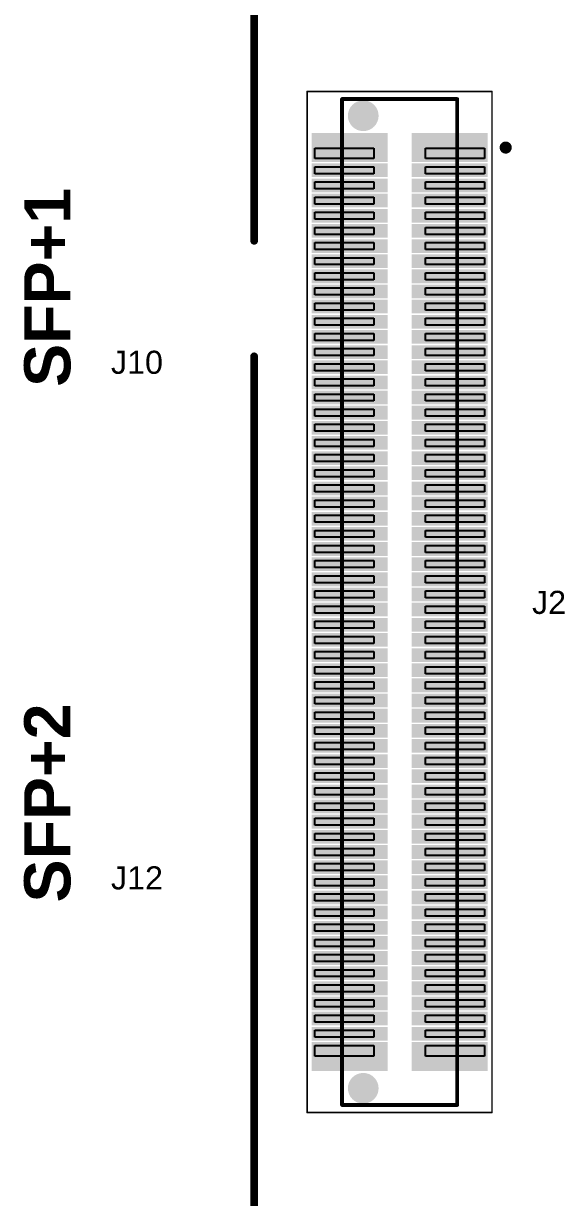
# Model space of a CAD drawing. Header units: inches. Extents: x -7 to 179, y 0 to 152.
# Drawn here: x 42.63 to 60.48, y 40.15 to 78.91 of the extents above; entities that cross this region are included whole.
import ezdxf

# ---------------------------------------------------------------- set-up
doc = ezdxf.new("R2010")
doc.units = ezdxf.units.IN
for name, color, linetype in [('BOT', 5, 'Continuous'), ('Bottom Solder', 6, 'Continuous'), ('Mechanical 13', 56, 'Continuous'), ('Mechanical 15', 56, 'Continuous'), ('Multi-Layer', 9, 'Continuous'), ('Pad Holes', 156, 'Continuous'), ('TOP', 1, 'Continuous'), ('Top Overlay', 2, 'Continuous'), ('Top Paste', 8, 'Continuous'), ('Top Solder', 216, 'Continuous')]:
    doc.layers.add(name, color=color, linetype=linetype)
doc.styles.add('Arial', font='', dxfattribs={"height": 0.2})
doc.styles.add('Arial_Bold', font='', dxfattribs={"height": 0.2})
doc.styles.get('Arial').set_extended_font_data('Arial')
doc.styles.get('Arial_Bold').set_extended_font_data('Arial', bold=True)

msp = doc.modelspace()

# ---------------------------------------------------------------- hatches: boundary and pattern name
at = {"layer": 'BOT'}
h = msp.add_hatch(color=5, dxfattribs=at)
edge = h.paths.add_edge_path()
edge.add_arc((53.841, 75.86), 0.405, 0, 360)
h = msp.add_hatch(color=5, dxfattribs=at)
edge = h.paths.add_edge_path()
edge.add_arc((53.841, 43.76), 0.405, 0, 360)
at = {"layer": 'Bottom Solder'}
h = msp.add_hatch(color=6, dxfattribs=at)
edge = h.paths.add_edge_path()
edge.add_arc((53.841, 75.86), 0.507, 0, 360)
h = msp.add_hatch(color=6, dxfattribs=at)
edge = h.paths.add_edge_path()
edge.add_arc((53.841, 43.76), 0.507, 0, 360)
at = {"layer": 'Multi-Layer'}
h = msp.add_hatch(color=9, dxfattribs=at)
edge = h.paths.add_edge_path()
edge.add_arc((53.841, 75.86), 0.405, 0, 360)
h = msp.add_hatch(color=9, dxfattribs=at)
edge = h.paths.add_edge_path()
edge.add_arc((53.841, 43.76), 0.405, 0, 360)
at = {"layer": 'Pad Holes'}
h = msp.add_hatch(color=7, dxfattribs=at)
edge = h.paths.add_edge_path()
edge.add_arc((53.841, 75.86), 0.405, 0, 360)
h = msp.add_hatch(color=7, dxfattribs=at)
edge = h.paths.add_edge_path()
edge.add_arc((53.841, 43.76), 0.405, 0, 360)
at = {"layer": 'TOP'}
h = msp.add_hatch(color=1, dxfattribs=at)
edge = h.paths.add_edge_path()
edge.add_arc((53.841, 75.86), 0.405, 0, 360)
for points in [[(54.541, 75.185), (54.541, 74.435), (52.241, 74.435), (52.241, 75.185)], [(57.841, 75.185), (57.841, 74.435), (55.541, 74.435), (55.541, 75.185)], [(54.541, 74.185), (54.541, 73.935), (52.241, 73.935), (52.241, 74.185)], [(57.841, 74.185), (57.841, 73.935), (55.541, 73.935), (55.541, 74.185)], [(54.541, 73.685), (54.541, 73.435), (52.241, 73.435), (52.241, 73.685)], [(57.841, 73.685), (57.841, 73.435), (55.541, 73.435), (55.541, 73.685)], [(54.541, 73.185), (54.541, 72.935), (52.241, 72.935), (52.241, 73.185)], [(57.841, 73.185), (57.841, 72.935), (55.541, 72.935), (55.541, 73.185)], [(54.541, 72.685), (54.541, 72.435), (52.241, 72.435), (52.241, 72.685)], [(57.841, 72.685), (57.841, 72.435), (55.541, 72.435), (55.541, 72.685)], [(54.541, 72.185), (54.541, 71.935), (52.241, 71.935), (52.241, 72.185)], [(57.841, 72.185), (57.841, 71.935), (55.541, 71.935), (55.541, 72.185)], [(54.541, 71.685), (54.541, 71.435), (52.241, 71.435), (52.241, 71.685)], [(57.841, 71.685), (57.841, 71.435), (55.541, 71.435), (55.541, 71.685)], [(54.541, 71.185), (54.541, 70.935), (52.241, 70.935), (52.241, 71.185)], [(57.841, 71.185), (57.841, 70.935), (55.541, 70.935), (55.541, 71.185)], [(54.541, 70.685), (54.541, 70.435), (52.241, 70.435), (52.241, 70.685)], [(57.841, 70.685), (57.841, 70.435), (55.541, 70.435), (55.541, 70.685)], [(54.541, 70.185), (54.541, 69.935), (52.241, 69.935), (52.241, 70.185)], [(57.841, 70.185), (57.841, 69.935), (55.541, 69.935), (55.541, 70.185)], [(54.541, 69.685), (54.541, 69.435), (52.241, 69.435), (52.241, 69.685)], [(57.841, 69.685), (57.841, 69.435), (55.541, 69.435), (55.541, 69.685)], [(54.541, 69.185), (54.541, 68.935), (52.241, 68.935), (52.241, 69.185)], [(57.841, 69.185), (57.841, 68.935), (55.541, 68.935), (55.541, 69.185)], [(54.541, 68.685), (54.541, 68.435), (52.241, 68.435), (52.241, 68.685)], [(57.841, 68.685), (57.841, 68.435), (55.541, 68.435), (55.541, 68.685)], [(54.541, 68.185), (54.541, 67.935), (52.241, 67.935), (52.241, 68.185)], [(57.841, 68.185), (57.841, 67.935), (55.541, 67.935), (55.541, 68.185)], [(54.541, 67.685), (54.541, 67.435), (52.241, 67.435), (52.241, 67.685)], [(57.841, 67.685), (57.841, 67.435), (55.541, 67.435), (55.541, 67.685)], [(54.541, 67.185), (54.541, 66.935), (52.241, 66.935), (52.241, 67.185)], [(57.841, 67.185), (57.841, 66.935), (55.541, 66.935), (55.541, 67.185)], [(54.541, 66.685), (54.541, 66.435), (52.241, 66.435), (52.241, 66.685)], [(57.841, 66.685), (57.841, 66.435), (55.541, 66.435), (55.541, 66.685)], [(54.541, 66.185), (54.541, 65.935), (52.241, 65.935), (52.241, 66.185)], [(57.841, 66.185), (57.841, 65.935), (55.541, 65.935), (55.541, 66.185)], [(54.541, 65.685), (54.541, 65.435), (52.241, 65.435), (52.241, 65.685)], [(57.841, 65.685), (57.841, 65.435), (55.541, 65.435), (55.541, 65.685)], [(54.541, 65.185), (54.541, 64.935), (52.241, 64.935), (52.241, 65.185)], [(57.841, 65.185), (57.841, 64.935), (55.541, 64.935), (55.541, 65.185)], [(54.541, 64.685), (54.541, 64.435), (52.241, 64.435), (52.241, 64.685)], [(57.841, 64.685), (57.841, 64.435), (55.541, 64.435), (55.541, 64.685)], [(54.541, 64.185), (54.541, 63.935), (52.241, 63.935), (52.241, 64.185)], [(57.841, 64.185), (57.841, 63.935), (55.541, 63.935), (55.541, 64.185)], [(54.541, 63.685), (54.541, 63.435), (52.241, 63.435), (52.241, 63.685)], [(57.841, 63.685), (57.841, 63.435), (55.541, 63.435), (55.541, 63.685)], [(54.541, 63.185), (54.541, 62.935), (52.241, 62.935), (52.241, 63.185)], [(57.841, 63.185), (57.841, 62.935), (55.541, 62.935), (55.541, 63.185)], [(54.541, 62.685), (54.541, 62.435), (52.241, 62.435), (52.241, 62.685)], [(57.841, 62.685), (57.841, 62.435), (55.541, 62.435), (55.541, 62.685)], [(54.541, 62.185), (54.541, 61.935), (52.241, 61.935), (52.241, 62.185)], [(57.841, 62.185), (57.841, 61.935), (55.541, 61.935), (55.541, 62.185)], [(54.541, 61.685), (54.541, 61.435), (52.241, 61.435), (52.241, 61.685)], [(57.841, 61.685), (57.841, 61.435), (55.541, 61.435), (55.541, 61.685)], [(54.541, 61.185), (54.541, 60.935), (52.241, 60.935), (52.241, 61.185)], [(57.841, 61.185), (57.841, 60.935), (55.541, 60.935), (55.541, 61.185)], [(54.541, 60.685), (54.541, 60.435), (52.241, 60.435), (52.241, 60.685)], [(57.841, 60.685), (57.841, 60.435), (55.541, 60.435), (55.541, 60.685)], [(54.541, 60.185), (54.541, 59.935), (52.241, 59.935), (52.241, 60.185)], [(57.841, 60.185), (57.841, 59.935), (55.541, 59.935), (55.541, 60.185)], [(54.541, 59.685), (54.541, 59.435), (52.241, 59.435), (52.241, 59.685)], [(57.841, 59.685), (57.841, 59.435), (55.541, 59.435), (55.541, 59.685)], [(54.541, 59.185), (54.541, 58.935), (52.241, 58.935), (52.241, 59.185)], [(57.841, 59.185), (57.841, 58.935), (55.541, 58.935), (55.541, 59.185)], [(54.541, 58.685), (54.541, 58.435), (52.241, 58.435), (52.241, 58.685)], [(57.841, 58.685), (57.841, 58.435), (55.541, 58.435), (55.541, 58.685)], [(54.541, 58.185), (54.541, 57.935), (52.241, 57.935), (52.241, 58.185)], [(57.841, 58.185), (57.841, 57.935), (55.541, 57.935), (55.541, 58.185)], [(54.541, 57.685), (54.541, 57.435), (52.241, 57.435), (52.241, 57.685)], [(57.841, 57.685), (57.841, 57.435), (55.541, 57.435), (55.541, 57.685)], [(54.541, 57.185), (54.541, 56.935), (52.241, 56.935), (52.241, 57.185)], [(57.841, 57.185), (57.841, 56.935), (55.541, 56.935), (55.541, 57.185)], [(54.541, 56.685), (54.541, 56.435), (52.241, 56.435), (52.241, 56.685)], [(57.841, 56.685), (57.841, 56.435), (55.541, 56.435), (55.541, 56.685)], [(54.541, 56.185), (54.541, 55.935), (52.241, 55.935), (52.241, 56.185)], [(57.841, 56.185), (57.841, 55.935), (55.541, 55.935), (55.541, 56.185)], [(54.541, 55.685), (54.541, 55.435), (52.241, 55.435), (52.241, 55.685)], [(57.841, 55.685), (57.841, 55.435), (55.541, 55.435), (55.541, 55.685)], [(54.541, 55.185), (54.541, 54.935), (52.241, 54.935), (52.241, 55.185)], [(57.841, 55.185), (57.841, 54.935), (55.541, 54.935), (55.541, 55.185)], [(54.541, 54.685), (54.541, 54.435), (52.241, 54.435), (52.241, 54.685)], [(57.841, 54.685), (57.841, 54.435), (55.541, 54.435), (55.541, 54.685)], [(54.541, 54.185), (54.541, 53.935), (52.241, 53.935), (52.241, 54.185)], [(57.841, 54.185), (57.841, 53.935), (55.541, 53.935), (55.541, 54.185)], [(54.541, 53.685), (54.541, 53.435), (52.241, 53.435), (52.241, 53.685)], [(57.841, 53.685), (57.841, 53.435), (55.541, 53.435), (55.541, 53.685)], [(54.541, 53.185), (54.541, 52.935), (52.241, 52.935), (52.241, 53.185)], [(57.841, 53.185), (57.841, 52.935), (55.541, 52.935), (55.541, 53.185)], [(54.541, 52.685), (54.541, 52.435), (52.241, 52.435), (52.241, 52.685)], [(57.841, 52.685), (57.841, 52.435), (55.541, 52.435), (55.541, 52.685)], [(54.541, 52.185), (54.541, 51.935), (52.241, 51.935), (52.241, 52.185)], [(57.841, 52.185), (57.841, 51.935), (55.541, 51.935), (55.541, 52.185)], [(54.541, 51.685), (54.541, 51.435), (52.241, 51.435), (52.241, 51.685)], [(57.841, 51.685), (57.841, 51.435), (55.541, 51.435), (55.541, 51.685)], [(54.541, 51.185), (54.541, 50.935), (52.241, 50.935), (52.241, 51.185)], [(57.841, 51.185), (57.841, 50.935), (55.541, 50.935), (55.541, 51.185)], [(54.541, 50.685), (54.541, 50.435), (52.241, 50.435), (52.241, 50.685)], [(57.841, 50.685), (57.841, 50.435), (55.541, 50.435), (55.541, 50.685)], [(54.541, 50.185), (54.541, 49.935), (52.241, 49.935), (52.241, 50.185)], [(57.841, 50.185), (57.841, 49.935), (55.541, 49.935), (55.541, 50.185)], [(54.541, 49.685), (54.541, 49.435), (52.241, 49.435), (52.241, 49.685)], [(57.841, 49.685), (57.841, 49.435), (55.541, 49.435), (55.541, 49.685)], [(54.541, 49.185), (54.541, 48.935), (52.241, 48.935), (52.241, 49.185)], [(57.841, 49.185), (57.841, 48.935), (55.541, 48.935), (55.541, 49.185)], [(54.541, 48.685), (54.541, 48.435), (52.241, 48.435), (52.241, 48.685)], [(57.841, 48.685), (57.841, 48.435), (55.541, 48.435), (55.541, 48.685)], [(54.541, 48.185), (54.541, 47.935), (52.241, 47.935), (52.241, 48.185)], [(57.841, 48.185), (57.841, 47.935), (55.541, 47.935), (55.541, 48.185)], [(54.541, 47.685), (54.541, 47.435), (52.241, 47.435), (52.241, 47.685)], [(57.841, 47.685), (57.841, 47.435), (55.541, 47.435), (55.541, 47.685)], [(54.541, 47.185), (54.541, 46.935), (52.241, 46.935), (52.241, 47.185)], [(57.841, 47.185), (57.841, 46.935), (55.541, 46.935), (55.541, 47.185)], [(54.541, 46.685), (54.541, 46.435), (52.241, 46.435), (52.241, 46.685)], [(57.841, 46.685), (57.841, 46.435), (55.541, 46.435), (55.541, 46.685)], [(54.541, 46.185), (54.541, 45.935), (52.241, 45.935), (52.241, 46.185)], [(57.841, 46.185), (57.841, 45.935), (55.541, 45.935), (55.541, 46.185)], [(54.541, 45.685), (54.541, 45.435), (52.241, 45.435), (52.241, 45.685)], [(57.841, 45.685), (57.841, 45.435), (55.541, 45.435), (55.541, 45.685)], [(54.541, 45.185), (54.541, 44.435), (52.241, 44.435), (52.241, 45.185)], [(57.841, 45.185), (57.841, 44.435), (55.541, 44.435), (55.541, 45.185)]]:
    msp.add_hatch(color=1, dxfattribs=at).paths.add_polyline_path(points)
h = msp.add_hatch(color=1, dxfattribs=at)
edge = h.paths.add_edge_path()
edge.add_arc((53.841, 43.76), 0.405, 0, 360)
at = {"layer": 'Top Solder'}
h = msp.add_hatch(color=216, dxfattribs=at)
edge = h.paths.add_edge_path()
edge.add_arc((53.841, 75.86), 0.507, 0, 360)
for points in [[(54.642, 75.286), (54.642, 74.333), (52.139, 74.333), (52.139, 75.286)], [(57.942, 75.286), (57.942, 74.333), (55.439, 74.333), (55.439, 75.286)], [(54.642, 74.286), (54.642, 73.833), (52.139, 73.833), (52.139, 74.286)], [(57.942, 74.286), (57.942, 73.833), (55.439, 73.833), (55.439, 74.286)], [(54.642, 73.786), (54.642, 73.333), (52.139, 73.333), (52.139, 73.786)], [(57.942, 73.786), (57.942, 73.333), (55.439, 73.333), (55.439, 73.786)], [(54.642, 73.286), (54.642, 72.833), (52.139, 72.833), (52.139, 73.286)], [(57.942, 73.286), (57.942, 72.833), (55.439, 72.833), (55.439, 73.286)], [(54.642, 72.786), (54.642, 72.333), (52.139, 72.333), (52.139, 72.786)], [(57.942, 72.786), (57.942, 72.333), (55.439, 72.333), (55.439, 72.786)], [(54.642, 72.286), (54.642, 71.833), (52.139, 71.833), (52.139, 72.286)], [(57.942, 72.286), (57.942, 71.833), (55.439, 71.833), (55.439, 72.286)], [(54.642, 71.786), (54.642, 71.333), (52.139, 71.333), (52.139, 71.786)], [(57.942, 71.786), (57.942, 71.333), (55.439, 71.333), (55.439, 71.786)], [(54.642, 71.286), (54.642, 70.833), (52.139, 70.833), (52.139, 71.286)], [(57.942, 71.286), (57.942, 70.833), (55.439, 70.833), (55.439, 71.286)], [(54.642, 70.786), (54.642, 70.333), (52.139, 70.333), (52.139, 70.786)], [(57.942, 70.786), (57.942, 70.333), (55.439, 70.333), (55.439, 70.786)], [(54.642, 70.286), (54.642, 69.833), (52.139, 69.833), (52.139, 70.286)], [(57.942, 70.286), (57.942, 69.833), (55.439, 69.833), (55.439, 70.286)], [(54.642, 69.786), (54.642, 69.333), (52.139, 69.333), (52.139, 69.786)], [(57.942, 69.786), (57.942, 69.333), (55.439, 69.333), (55.439, 69.786)], [(54.642, 69.286), (54.642, 68.833), (52.139, 68.833), (52.139, 69.286)], [(57.942, 69.286), (57.942, 68.833), (55.439, 68.833), (55.439, 69.286)], [(54.642, 68.786), (54.642, 68.333), (52.139, 68.333), (52.139, 68.786)], [(57.942, 68.786), (57.942, 68.333), (55.439, 68.333), (55.439, 68.786)], [(54.642, 68.286), (54.642, 67.833), (52.139, 67.833), (52.139, 68.286)], [(57.942, 68.286), (57.942, 67.833), (55.439, 67.833), (55.439, 68.286)], [(54.642, 67.786), (54.642, 67.333), (52.139, 67.333), (52.139, 67.786)], [(57.942, 67.786), (57.942, 67.333), (55.439, 67.333), (55.439, 67.786)], [(54.642, 67.286), (54.642, 66.833), (52.139, 66.833), (52.139, 67.286)], [(57.942, 67.286), (57.942, 66.833), (55.439, 66.833), (55.439, 67.286)], [(54.642, 66.786), (54.642, 66.333), (52.139, 66.333), (52.139, 66.786)], [(57.942, 66.786), (57.942, 66.333), (55.439, 66.333), (55.439, 66.786)], [(54.642, 66.286), (54.642, 65.833), (52.139, 65.833), (52.139, 66.286)], [(57.942, 66.286), (57.942, 65.833), (55.439, 65.833), (55.439, 66.286)], [(54.642, 65.786), (54.642, 65.333), (52.139, 65.333), (52.139, 65.786)], [(57.942, 65.786), (57.942, 65.333), (55.439, 65.333), (55.439, 65.786)], [(54.642, 65.286), (54.642, 64.833), (52.139, 64.833), (52.139, 65.286)], [(57.942, 65.286), (57.942, 64.833), (55.439, 64.833), (55.439, 65.286)], [(54.642, 64.786), (54.642, 64.333), (52.139, 64.333), (52.139, 64.786)], [(57.942, 64.786), (57.942, 64.333), (55.439, 64.333), (55.439, 64.786)], [(54.642, 64.286), (54.642, 63.833), (52.139, 63.833), (52.139, 64.286)], [(57.942, 64.286), (57.942, 63.833), (55.439, 63.833), (55.439, 64.286)], [(54.642, 63.786), (54.642, 63.333), (52.139, 63.333), (52.139, 63.786)], [(57.942, 63.786), (57.942, 63.333), (55.439, 63.333), (55.439, 63.786)], [(54.642, 63.286), (54.642, 62.833), (52.139, 62.833), (52.139, 63.286)], [(57.942, 63.286), (57.942, 62.833), (55.439, 62.833), (55.439, 63.286)], [(54.642, 62.786), (54.642, 62.333), (52.139, 62.333), (52.139, 62.786)], [(57.942, 62.786), (57.942, 62.333), (55.439, 62.333), (55.439, 62.786)], [(54.642, 62.286), (54.642, 61.833), (52.139, 61.833), (52.139, 62.286)], [(57.942, 62.286), (57.942, 61.833), (55.439, 61.833), (55.439, 62.286)], [(54.642, 61.786), (54.642, 61.333), (52.139, 61.333), (52.139, 61.786)], [(57.942, 61.786), (57.942, 61.333), (55.439, 61.333), (55.439, 61.786)], [(54.642, 61.286), (54.642, 60.833), (52.139, 60.833), (52.139, 61.286)], [(57.942, 61.286), (57.942, 60.833), (55.439, 60.833), (55.439, 61.286)], [(54.642, 60.786), (54.642, 60.333), (52.139, 60.333), (52.139, 60.786)], [(57.942, 60.786), (57.942, 60.333), (55.439, 60.333), (55.439, 60.786)], [(54.642, 60.286), (54.642, 59.833), (52.139, 59.833), (52.139, 60.286)], [(57.942, 60.286), (57.942, 59.833), (55.439, 59.833), (55.439, 60.286)], [(54.642, 59.786), (54.642, 59.333), (52.139, 59.333), (52.139, 59.786)], [(57.942, 59.786), (57.942, 59.333), (55.439, 59.333), (55.439, 59.786)], [(54.642, 59.286), (54.642, 58.833), (52.139, 58.833), (52.139, 59.286)], [(57.942, 59.286), (57.942, 58.833), (55.439, 58.833), (55.439, 59.286)], [(54.642, 58.786), (54.642, 58.333), (52.139, 58.333), (52.139, 58.786)], [(57.942, 58.786), (57.942, 58.333), (55.439, 58.333), (55.439, 58.786)], [(54.642, 58.286), (54.642, 57.833), (52.139, 57.833), (52.139, 58.286)], [(57.942, 58.286), (57.942, 57.833), (55.439, 57.833), (55.439, 58.286)], [(54.642, 57.786), (54.642, 57.333), (52.139, 57.333), (52.139, 57.786)], [(57.942, 57.786), (57.942, 57.333), (55.439, 57.333), (55.439, 57.786)], [(54.642, 57.286), (54.642, 56.833), (52.139, 56.833), (52.139, 57.286)], [(57.942, 57.286), (57.942, 56.833), (55.439, 56.833), (55.439, 57.286)], [(54.642, 56.786), (54.642, 56.333), (52.139, 56.333), (52.139, 56.786)], [(57.942, 56.786), (57.942, 56.333), (55.439, 56.333), (55.439, 56.786)], [(54.642, 56.286), (54.642, 55.833), (52.139, 55.833), (52.139, 56.286)], [(57.942, 56.286), (57.942, 55.833), (55.439, 55.833), (55.439, 56.286)], [(54.642, 55.786), (54.642, 55.333), (52.139, 55.333), (52.139, 55.786)], [(57.942, 55.786), (57.942, 55.333), (55.439, 55.333), (55.439, 55.786)], [(54.642, 55.286), (54.642, 54.833), (52.139, 54.833), (52.139, 55.286)], [(57.942, 55.286), (57.942, 54.833), (55.439, 54.833), (55.439, 55.286)], [(54.642, 54.786), (54.642, 54.333), (52.139, 54.333), (52.139, 54.786)], [(57.942, 54.786), (57.942, 54.333), (55.439, 54.333), (55.439, 54.786)], [(54.642, 54.286), (54.642, 53.833), (52.139, 53.833), (52.139, 54.286)], [(57.942, 54.286), (57.942, 53.833), (55.439, 53.833), (55.439, 54.286)], [(54.642, 53.786), (54.642, 53.333), (52.139, 53.333), (52.139, 53.786)], [(57.942, 53.786), (57.942, 53.333), (55.439, 53.333), (55.439, 53.786)], [(54.642, 53.286), (54.642, 52.833), (52.139, 52.833), (52.139, 53.286)], [(57.942, 53.286), (57.942, 52.833), (55.439, 52.833), (55.439, 53.286)], [(54.642, 52.786), (54.642, 52.333), (52.139, 52.333), (52.139, 52.786)], [(57.942, 52.786), (57.942, 52.333), (55.439, 52.333), (55.439, 52.786)], [(54.642, 52.286), (54.642, 51.833), (52.139, 51.833), (52.139, 52.286)], [(57.942, 52.286), (57.942, 51.833), (55.439, 51.833), (55.439, 52.286)], [(54.642, 51.786), (54.642, 51.333), (52.139, 51.333), (52.139, 51.786)], [(57.942, 51.786), (57.942, 51.333), (55.439, 51.333), (55.439, 51.786)], [(54.642, 51.286), (54.642, 50.833), (52.139, 50.833), (52.139, 51.286)], [(57.942, 51.286), (57.942, 50.833), (55.439, 50.833), (55.439, 51.286)], [(54.642, 50.786), (54.642, 50.333), (52.139, 50.333), (52.139, 50.786)], [(57.942, 50.786), (57.942, 50.333), (55.439, 50.333), (55.439, 50.786)], [(54.642, 50.286), (54.642, 49.833), (52.139, 49.833), (52.139, 50.286)], [(57.942, 50.286), (57.942, 49.833), (55.439, 49.833), (55.439, 50.286)], [(54.642, 49.786), (54.642, 49.333), (52.139, 49.333), (52.139, 49.786)], [(57.942, 49.786), (57.942, 49.333), (55.439, 49.333), (55.439, 49.786)], [(54.642, 49.286), (54.642, 48.833), (52.139, 48.833), (52.139, 49.286)], [(57.942, 49.286), (57.942, 48.833), (55.439, 48.833), (55.439, 49.286)], [(54.642, 48.786), (54.642, 48.333), (52.139, 48.333), (52.139, 48.786)], [(57.942, 48.786), (57.942, 48.333), (55.439, 48.333), (55.439, 48.786)], [(54.642, 48.286), (54.642, 47.833), (52.139, 47.833), (52.139, 48.286)], [(57.942, 48.286), (57.942, 47.833), (55.439, 47.833), (55.439, 48.286)], [(54.642, 47.786), (54.642, 47.333), (52.139, 47.333), (52.139, 47.786)], [(57.942, 47.786), (57.942, 47.333), (55.439, 47.333), (55.439, 47.786)], [(54.642, 47.286), (54.642, 46.833), (52.139, 46.833), (52.139, 47.286)], [(57.942, 47.286), (57.942, 46.833), (55.439, 46.833), (55.439, 47.286)], [(54.642, 46.786), (54.642, 46.333), (52.139, 46.333), (52.139, 46.786)], [(57.942, 46.786), (57.942, 46.333), (55.439, 46.333), (55.439, 46.786)], [(54.642, 46.286), (54.642, 45.833), (52.139, 45.833), (52.139, 46.286)], [(57.942, 46.286), (57.942, 45.833), (55.439, 45.833), (55.439, 46.286)], [(54.642, 45.786), (54.642, 45.333), (52.139, 45.333), (52.139, 45.786)], [(57.942, 45.786), (57.942, 45.333), (55.439, 45.333), (55.439, 45.786)], [(54.642, 45.286), (54.642, 44.333), (52.139, 44.333), (52.139, 45.286)], [(57.942, 45.286), (57.942, 44.333), (55.439, 44.333), (55.439, 45.286)]]:
    msp.add_hatch(color=216, dxfattribs=at).paths.add_polyline_path(points)
h = msp.add_hatch(color=216, dxfattribs=at)
edge = h.paths.add_edge_path()
edge.add_arc((53.841, 43.76), 0.507, 0, 360)

# ---------------------------------------------------------------- linework, layer by layer
at = {"layer": 'Mechanical 13'}
for points in [[(53.141, 43.21, 0.127, 0.127, 0), (53.141, 76.41, 0.127, 0.127, 0)], [(53.141, 76.41, 0.127, 0.127, 0), (56.941, 76.41, 0.127, 0.127, 0)], [(56.941, 43.21, 0.127, 0.127, 0), (56.941, 76.41, 0.127, 0.127, 0)], [(53.141, 43.21, 0.127, 0.127, 0), (56.941, 43.21, 0.127, 0.127, 0)]]:
    msp.add_lwpolyline(points, format="xyseb", dxfattribs=at)
for points in [[(53.109, 76.41, 0.0635, 0.0635, 1), (53.173, 76.41, 0.0635, 0.0635, 1)], [(53.109, 76.41, 0.0635, 0.0635, 1), (53.173, 76.41, 0.0635, 0.0635, 1)], [(56.909, 76.41, 0.0635, 0.0635, 1), (56.973, 76.41, 0.0635, 0.0635, 1)], [(56.909, 76.41, 0.0635, 0.0635, 1), (56.973, 76.41, 0.0635, 0.0635, 1)], [(58.641, 74.81, 0.2, 0.2, 1), (58.441, 74.81, 0.2, 0.2, 1)], [(58.391, 74.81, 0.1, 0.1, 1), (58.491, 74.81, 0.1, 0.1, 1)], [(58.591, 74.81, 0.1, 0.1, 1), (58.691, 74.81, 0.1, 0.1, 1)], [(53.109, 43.21, 0.0635, 0.0635, 1), (53.173, 43.21, 0.0635, 0.0635, 1)], [(53.109, 43.21, 0.0635, 0.0635, 1), (53.173, 43.21, 0.0635, 0.0635, 1)], [(56.909, 43.21, 0.0635, 0.0635, 1), (56.973, 43.21, 0.0635, 0.0635, 1)], [(56.909, 43.21, 0.0635, 0.0635, 1), (56.973, 43.21, 0.0635, 0.0635, 1)]]:
    msp.add_lwpolyline(points, format="xyseb", close=True, dxfattribs=at)
at = {"layer": 'Mechanical 15'}
for points in [[(51.991, 76.66, 0.05, 0.05, 0), (58.091, 76.66, 0.05, 0.05, 0)], [(51.991, 42.96, 0.05, 0.05, 0), (51.991, 76.66, 0.05, 0.05, 0)], [(58.091, 42.96, 0.05, 0.05, 0), (58.091, 76.66, 0.05, 0.05, 0)], [(51.991, 42.96, 0.05, 0.05, 0), (58.091, 42.96, 0.05, 0.05, 0)]]:
    msp.add_lwpolyline(points, format="xyseb", dxfattribs=at)
for points in [[(51.978, 76.66, 0.025, 0.025, 1), (52.003, 76.66, 0.025, 0.025, 1)], [(51.978, 76.66, 0.025, 0.025, 1), (52.003, 76.66, 0.025, 0.025, 1)], [(58.078, 76.66, 0.025, 0.025, 1), (58.103, 76.66, 0.025, 0.025, 1)], [(58.078, 76.66, 0.025, 0.025, 1), (58.103, 76.66, 0.025, 0.025, 1)], [(51.978, 42.96, 0.025, 0.025, 1), (52.003, 42.96, 0.025, 0.025, 1)], [(51.978, 42.96, 0.025, 0.025, 1), (52.003, 42.96, 0.025, 0.025, 1)], [(58.078, 42.96, 0.025, 0.025, 1), (58.103, 42.96, 0.025, 0.025, 1)], [(58.078, 42.96, 0.025, 0.025, 1), (58.103, 42.96, 0.025, 0.025, 1)]]:
    msp.add_lwpolyline(points, format="xyseb", close=True, dxfattribs=at)
at = {"layer": 'Top Overlay'}
for points in [[(50.241, 71.73, 0.254, 0.254, 0), (50.241, 105.816, 0.254, 0.254, 0)], [(54.441, 76.41, 0.127, 0.127, 0), (56.941, 76.41, 0.127, 0.127, 0)], [(56.941, 75.71, 0.127, 0.127, 0), (56.941, 76.41, 0.127, 0.127, 0)], [(50.241, 28.346, 0.254, 0.254, 0), (50.241, 67.92, 0.254, 0.254, 0)], [(56.941, 43.21, 0.127, 0.127, 0), (56.941, 43.91, 0.127, 0.127, 0)], [(54.441, 43.21, 0.127, 0.127, 0), (56.941, 43.21, 0.127, 0.127, 0)]]:
    msp.add_lwpolyline(points, format="xyseb", dxfattribs=at)
for points in [[(54.409, 76.41, 0.0635, 0.0635, 1), (54.473, 76.41, 0.0635, 0.0635, 1)], [(56.909, 76.41, 0.0635, 0.0635, 1), (56.973, 76.41, 0.0635, 0.0635, 1)], [(56.909, 76.41, 0.0635, 0.0635, 1), (56.973, 76.41, 0.0635, 0.0635, 1)], [(56.909, 75.71, 0.0635, 0.0635, 1), (56.973, 75.71, 0.0635, 0.0635, 1)], [(58.641, 74.81, 0.2, 0.2, 1), (58.441, 74.81, 0.2, 0.2, 1)], [(58.391, 74.81, 0.1, 0.1, 1), (58.491, 74.81, 0.1, 0.1, 1)], [(58.591, 74.81, 0.1, 0.1, 1), (58.691, 74.81, 0.1, 0.1, 1)], [(50.178, 71.73, 0.127, 0.127, 1), (50.305, 71.73, 0.127, 0.127, 1)], [(50.178, 67.92, 0.127, 0.127, 1), (50.305, 67.92, 0.127, 0.127, 1)], [(56.909, 43.91, 0.0635, 0.0635, 1), (56.973, 43.91, 0.0635, 0.0635, 1)], [(54.409, 43.21, 0.0635, 0.0635, 1), (54.473, 43.21, 0.0635, 0.0635, 1)], [(56.909, 43.21, 0.0635, 0.0635, 1), (56.973, 43.21, 0.0635, 0.0635, 1)], [(56.909, 43.21, 0.0635, 0.0635, 1), (56.973, 43.21, 0.0635, 0.0635, 1)]]:
    msp.add_lwpolyline(points, format="xyseb", close=True, dxfattribs=at)
at = {"layer": 'Top Paste'}
for p, q in [((52.241, 74.445), (52.241, 74.795)), ((52.241, 74.795), (54.191, 74.795)), ((54.191, 74.795), (54.191, 74.445)), ((55.891, 74.445), (55.891, 74.795)), ((55.891, 74.795), (57.841, 74.795)), ((57.841, 74.795), (57.841, 74.445)), ((54.191, 74.445), (52.241, 74.445)), ((57.841, 74.445), (55.891, 74.445)), ((52.241, 73.945), (52.241, 74.175)), ((52.241, 74.175), (54.191, 74.175)), ((54.191, 74.175), (54.191, 73.945)), ((55.891, 73.945), (55.891, 74.175)), ((55.891, 74.175), (57.841, 74.175)), ((57.841, 74.175), (57.841, 73.945)), ((54.191, 73.945), (52.241, 73.945)), ((52.241, 73.445), (52.241, 73.675)), ((52.241, 73.675), (54.191, 73.675)), ((54.191, 73.675), (54.191, 73.445)), ((57.841, 73.945), (55.891, 73.945)), ((55.891, 73.445), (55.891, 73.675)), ((55.891, 73.675), (57.841, 73.675)), ((57.841, 73.675), (57.841, 73.445)), ((54.191, 73.445), (52.241, 73.445)), ((57.841, 73.445), (55.891, 73.445)), ((52.241, 72.945), (52.241, 73.175)), ((52.241, 73.175), (54.191, 73.175)), ((54.191, 72.945), (52.241, 72.945)), ((54.191, 73.175), (54.191, 72.945)), ((55.891, 72.945), (55.891, 73.175)), ((55.891, 73.175), (57.841, 73.175)), ((57.841, 72.945), (55.891, 72.945)), ((57.841, 73.175), (57.841, 72.945)), ((52.241, 72.445), (52.241, 72.675)), ((52.241, 72.675), (54.191, 72.675)), ((54.191, 72.675), (54.191, 72.445)), ((55.891, 72.445), (55.891, 72.675)), ((55.891, 72.675), (57.841, 72.675)), ((57.841, 72.675), (57.841, 72.445)), ((54.191, 72.445), (52.241, 72.445)), ((52.241, 71.945), (52.241, 72.175)), ((52.241, 72.175), (54.191, 72.175)), ((54.191, 72.175), (54.191, 71.945)), ((57.841, 72.445), (55.891, 72.445)), ((55.891, 71.945), (55.891, 72.175)), ((55.891, 72.175), (57.841, 72.175)), ((57.841, 72.175), (57.841, 71.945)), ((54.191, 71.945), (52.241, 71.945)), ((57.841, 71.945), (55.891, 71.945)), ((52.241, 71.445), (52.241, 71.675)), ((52.241, 71.675), (54.191, 71.675)), ((54.191, 71.445), (52.241, 71.445)), ((54.191, 71.675), (54.191, 71.445)), ((55.891, 71.445), (55.891, 71.675)), ((55.891, 71.675), (57.841, 71.675)), ((57.841, 71.445), (55.891, 71.445)), ((57.841, 71.675), (57.841, 71.445)), ((52.241, 70.945), (52.241, 71.175)), ((52.241, 71.175), (54.191, 71.175)), ((54.191, 70.945), (52.241, 70.945)), ((54.191, 71.175), (54.191, 70.945)), ((55.891, 70.945), (55.891, 71.175)), ((55.891, 71.175), (57.841, 71.175)), ((57.841, 70.945), (55.891, 70.945)), ((57.841, 71.175), (57.841, 70.945)), ((52.241, 70.445), (52.241, 70.675)), ((52.241, 70.675), (54.191, 70.675)), ((54.191, 70.675), (54.191, 70.445)), ((55.891, 70.445), (55.891, 70.675)), ((55.891, 70.675), (57.841, 70.675)), ((57.841, 70.675), (57.841, 70.445)), ((54.191, 70.445), (52.241, 70.445)), ((52.241, 69.945), (52.241, 70.175)), ((52.241, 70.175), (54.191, 70.175)), ((54.191, 70.175), (54.191, 69.945)), ((57.841, 70.445), (55.891, 70.445)), ((55.891, 69.945), (55.891, 70.175)), ((55.891, 70.175), (57.841, 70.175)), ((57.841, 70.175), (57.841, 69.945)), ((54.191, 69.945), (52.241, 69.945)), ((57.841, 69.945), (55.891, 69.945)), ((52.241, 69.445), (52.241, 69.675)), ((52.241, 69.675), (54.191, 69.675)), ((54.191, 69.445), (52.241, 69.445)), ((54.191, 69.675), (54.191, 69.445)), ((55.891, 69.445), (55.891, 69.675)), ((55.891, 69.675), (57.841, 69.675)), ((57.841, 69.445), (55.891, 69.445)), ((57.841, 69.675), (57.841, 69.445)), ((52.241, 68.945), (52.241, 69.175)), ((52.241, 69.175), (54.191, 69.175)), ((54.191, 69.175), (54.191, 68.945)), ((55.891, 68.945), (55.891, 69.175)), ((55.891, 69.175), (57.841, 69.175)), ((57.841, 69.175), (57.841, 68.945)), ((54.191, 68.945), (52.241, 68.945)), ((52.241, 68.445), (52.241, 68.675)), ((52.241, 68.675), (54.191, 68.675)), ((54.191, 68.675), (54.191, 68.445)), ((57.841, 68.945), (55.891, 68.945)), ((55.891, 68.445), (55.891, 68.675)), ((55.891, 68.675), (57.841, 68.675)), ((57.841, 68.675), (57.841, 68.445)), ((54.191, 68.445), (52.241, 68.445)), ((57.841, 68.445), (55.891, 68.445)), ((52.241, 67.945), (52.241, 68.175)), ((52.241, 68.175), (54.191, 68.175)), ((54.191, 67.945), (52.241, 67.945)), ((54.191, 68.175), (54.191, 67.945)), ((55.891, 67.945), (55.891, 68.175)), ((55.891, 68.175), (57.841, 68.175)), ((57.841, 67.945), (55.891, 67.945)), ((57.841, 68.175), (57.841, 67.945)), ((52.241, 67.445), (52.241, 67.675)), ((52.241, 67.675), (54.191, 67.675)), ((54.191, 67.445), (52.241, 67.445)), ((54.191, 67.675), (54.191, 67.445)), ((55.891, 67.445), (55.891, 67.675)), ((55.891, 67.675), (57.841, 67.675)), ((57.841, 67.445), (55.891, 67.445)), ((57.841, 67.675), (57.841, 67.445)), ((52.241, 66.945), (52.241, 67.175)), ((52.241, 67.175), (54.191, 67.175)), ((54.191, 67.175), (54.191, 66.945)), ((55.891, 66.945), (55.891, 67.175)), ((55.891, 67.175), (57.841, 67.175)), ((57.841, 67.175), (57.841, 66.945)), ((54.191, 66.945), (52.241, 66.945)), ((52.241, 66.445), (52.241, 66.675)), ((52.241, 66.675), (54.191, 66.675)), ((54.191, 66.675), (54.191, 66.445)), ((57.841, 66.945), (55.891, 66.945)), ((55.891, 66.445), (55.891, 66.675)), ((55.891, 66.675), (57.841, 66.675)), ((57.841, 66.675), (57.841, 66.445)), ((54.191, 66.445), (52.241, 66.445)), ((57.841, 66.445), (55.891, 66.445)), ((52.241, 65.945), (52.241, 66.175)), ((52.241, 66.175), (54.191, 66.175)), ((54.191, 65.945), (52.241, 65.945)), ((54.191, 66.175), (54.191, 65.945)), ((55.891, 65.945), (55.891, 66.175)), ((55.891, 66.175), (57.841, 66.175)), ((57.841, 65.945), (55.891, 65.945)), ((57.841, 66.175), (57.841, 65.945)), ((52.241, 65.445), (52.241, 65.675)), ((52.241, 65.675), (54.191, 65.675)), ((54.191, 65.675), (54.191, 65.445)), ((55.891, 65.445), (55.891, 65.675)), ((55.891, 65.675), (57.841, 65.675)), ((57.841, 65.675), (57.841, 65.445)), ((54.191, 65.445), (52.241, 65.445)), ((52.241, 64.945), (52.241, 65.175)), ((52.241, 65.175), (54.191, 65.175)), ((54.191, 65.175), (54.191, 64.945)), ((57.841, 65.445), (55.891, 65.445)), ((55.891, 64.945), (55.891, 65.175)), ((55.891, 65.175), (57.841, 65.175)), ((57.841, 65.175), (57.841, 64.945)), ((54.191, 64.945), (52.241, 64.945)), ((57.841, 64.945), (55.891, 64.945)), ((52.241, 64.445), (52.241, 64.675)), ((52.241, 64.675), (54.191, 64.675)), ((54.191, 64.445), (52.241, 64.445)), ((54.191, 64.675), (54.191, 64.445)), ((55.891, 64.445), (55.891, 64.675)), ((55.891, 64.675), (57.841, 64.675)), ((57.841, 64.445), (55.891, 64.445)), ((57.841, 64.675), (57.841, 64.445)), ((52.241, 63.945), (52.241, 64.175)), ((52.241, 64.175), (54.191, 64.175)), ((54.191, 63.945), (52.241, 63.945)), ((54.191, 64.175), (54.191, 63.945)), ((55.891, 63.945), (55.891, 64.175)), ((55.891, 64.175), (57.841, 64.175)), ((57.841, 63.945), (55.891, 63.945)), ((57.841, 64.175), (57.841, 63.945)), ((52.241, 63.445), (52.241, 63.675)), ((52.241, 63.675), (54.191, 63.675)), ((54.191, 63.675), (54.191, 63.445)), ((55.891, 63.445), (55.891, 63.675)), ((55.891, 63.675), (57.841, 63.675)), ((57.841, 63.675), (57.841, 63.445)), ((54.191, 63.445), (52.241, 63.445)), ((52.241, 62.945), (52.241, 63.175)), ((52.241, 63.175), (54.191, 63.175)), ((54.191, 63.175), (54.191, 62.945)), ((57.841, 63.445), (55.891, 63.445)), ((55.891, 62.945), (55.891, 63.175)), ((55.891, 63.175), (57.841, 63.175)), ((57.841, 63.175), (57.841, 62.945)), ((54.191, 62.945), (52.241, 62.945)), ((57.841, 62.945), (55.891, 62.945)), ((52.241, 62.445), (52.241, 62.675)), ((52.241, 62.675), (54.191, 62.675)), ((54.191, 62.445), (52.241, 62.445)), ((54.191, 62.675), (54.191, 62.445)), ((55.891, 62.445), (55.891, 62.675)), ((55.891, 62.675), (57.841, 62.675)), ((57.841, 62.445), (55.891, 62.445)), ((57.841, 62.675), (57.841, 62.445)), ((52.241, 61.945), (52.241, 62.175)), ((52.241, 62.175), (54.191, 62.175)), ((54.191, 62.175), (54.191, 61.945)), ((55.891, 61.945), (55.891, 62.175)), ((55.891, 62.175), (57.841, 62.175)), ((57.841, 62.175), (57.841, 61.945)), ((54.191, 61.945), (52.241, 61.945)), ((52.241, 61.445), (52.241, 61.675)), ((52.241, 61.675), (54.191, 61.675)), ((54.191, 61.675), (54.191, 61.445)), ((57.841, 61.945), (55.891, 61.945)), ((55.891, 61.445), (55.891, 61.675)), ((55.891, 61.675), (57.841, 61.675)), ((57.841, 61.675), (57.841, 61.445)), ((54.191, 61.445), (52.241, 61.445)), ((57.841, 61.445), (55.891, 61.445)), ((52.241, 60.945), (52.241, 61.175)), ((52.241, 61.175), (54.191, 61.175)), ((54.191, 60.945), (52.241, 60.945)), ((54.191, 61.175), (54.191, 60.945)), ((55.891, 60.945), (55.891, 61.175)), ((55.891, 61.175), (57.841, 61.175)), ((57.841, 60.945), (55.891, 60.945)), ((57.841, 61.175), (57.841, 60.945)), ((52.241, 60.445), (52.241, 60.675)), ((52.241, 60.675), (54.191, 60.675)), ((54.191, 60.675), (54.191, 60.445)), ((55.891, 60.445), (55.891, 60.675)), ((55.891, 60.675), (57.841, 60.675)), ((57.841, 60.675), (57.841, 60.445)), ((54.191, 60.445), (52.241, 60.445)), ((52.241, 59.945), (52.241, 60.175)), ((52.241, 60.175), (54.191, 60.175)), ((54.191, 60.175), (54.191, 59.945)), ((57.841, 60.445), (55.891, 60.445)), ((55.891, 59.945), (55.891, 60.175)), ((55.891, 60.175), (57.841, 60.175)), ((57.841, 60.175), (57.841, 59.945)), ((54.191, 59.945), (52.241, 59.945)), ((57.841, 59.945), (55.891, 59.945)), ((52.241, 59.445), (52.241, 59.675)), ((52.241, 59.675), (54.191, 59.675)), ((54.191, 59.445), (52.241, 59.445)), ((54.191, 59.675), (54.191, 59.445)), ((55.891, 59.445), (55.891, 59.675)), ((55.891, 59.675), (57.841, 59.675)), ((57.841, 59.445), (55.891, 59.445)), ((57.841, 59.675), (57.841, 59.445)), ((52.241, 58.945), (52.241, 59.175)), ((52.241, 59.175), (54.191, 59.175)), ((54.191, 58.945), (52.241, 58.945)), ((54.191, 59.175), (54.191, 58.945)), ((55.891, 58.945), (55.891, 59.175)), ((55.891, 59.175), (57.841, 59.175)), ((57.841, 58.945), (55.891, 58.945)), ((57.841, 59.175), (57.841, 58.945)), ((52.241, 58.445), (52.241, 58.675)), ((52.241, 58.675), (54.191, 58.675)), ((54.191, 58.675), (54.191, 58.445)), ((55.891, 58.445), (55.891, 58.675)), ((55.891, 58.675), (57.841, 58.675)), ((57.841, 58.675), (57.841, 58.445)), ((54.191, 58.445), (52.241, 58.445)), ((52.241, 57.945), (52.241, 58.175)), ((52.241, 58.175), (54.191, 58.175)), ((54.191, 58.175), (54.191, 57.945)), ((57.841, 58.445), (55.891, 58.445)), ((55.891, 57.945), (55.891, 58.175)), ((55.891, 58.175), (57.841, 58.175)), ((57.841, 58.175), (57.841, 57.945)), ((54.191, 57.945), (52.241, 57.945)), ((57.841, 57.945), (55.891, 57.945)), ((52.241, 57.445), (52.241, 57.675)), ((52.241, 57.675), (54.191, 57.675)), ((54.191, 57.445), (52.241, 57.445)), ((54.191, 57.675), (54.191, 57.445)), ((55.891, 57.445), (55.891, 57.675)), ((55.891, 57.675), (57.841, 57.675)), ((57.841, 57.445), (55.891, 57.445)), ((57.841, 57.675), (57.841, 57.445)), ((52.241, 56.945), (52.241, 57.175)), ((52.241, 57.175), (54.191, 57.175)), ((54.191, 57.175), (54.191, 56.945)), ((55.891, 56.945), (55.891, 57.175)), ((55.891, 57.175), (57.841, 57.175)), ((57.841, 57.175), (57.841, 56.945)), ((54.191, 56.945), (52.241, 56.945)), ((52.241, 56.445), (52.241, 56.675)), ((52.241, 56.675), (54.191, 56.675)), ((54.191, 56.675), (54.191, 56.445)), ((57.841, 56.945), (55.891, 56.945)), ((55.891, 56.445), (55.891, 56.675)), ((55.891, 56.675), (57.841, 56.675)), ((57.841, 56.675), (57.841, 56.445)), ((54.191, 56.445), (52.241, 56.445)), ((57.841, 56.445), (55.891, 56.445)), ((52.241, 55.945), (52.241, 56.175)), ((52.241, 56.175), (54.191, 56.175)), ((54.191, 55.945), (52.241, 55.945)), ((54.191, 56.175), (54.191, 55.945)), ((55.891, 55.945), (55.891, 56.175)), ((55.891, 56.175), (57.841, 56.175)), ((57.841, 55.945), (55.891, 55.945)), ((57.841, 56.175), (57.841, 55.945)), ((52.241, 55.445), (52.241, 55.675)), ((52.241, 55.675), (54.191, 55.675)), ((54.191, 55.445), (52.241, 55.445)), ((54.191, 55.675), (54.191, 55.445)), ((55.891, 55.445), (55.891, 55.675)), ((55.891, 55.675), (57.841, 55.675)), ((57.841, 55.445), (55.891, 55.445)), ((57.841, 55.675), (57.841, 55.445)), ((52.241, 54.945), (52.241, 55.175)), ((52.241, 55.175), (54.191, 55.175)), ((54.191, 55.175), (54.191, 54.945)), ((55.891, 54.945), (55.891, 55.175)), ((55.891, 55.175), (57.841, 55.175)), ((57.841, 55.175), (57.841, 54.945)), ((54.191, 54.945), (52.241, 54.945)), ((52.241, 54.445), (52.241, 54.675)), ((52.241, 54.675), (54.191, 54.675)), ((54.191, 54.675), (54.191, 54.445)), ((57.841, 54.945), (55.891, 54.945)), ((55.891, 54.445), (55.891, 54.675)), ((55.891, 54.675), (57.841, 54.675)), ((57.841, 54.675), (57.841, 54.445)), ((54.191, 54.445), (52.241, 54.445)), ((57.841, 54.445), (55.891, 54.445)), ((52.241, 53.945), (52.241, 54.175)), ((52.241, 54.175), (54.191, 54.175)), ((54.191, 53.945), (52.241, 53.945)), ((54.191, 54.175), (54.191, 53.945)), ((55.891, 53.945), (55.891, 54.175)), ((55.891, 54.175), (57.841, 54.175)), ((57.841, 53.945), (55.891, 53.945)), ((57.841, 54.175), (57.841, 53.945)), ((52.241, 53.445), (52.241, 53.675)), ((52.241, 53.675), (54.191, 53.675)), ((54.191, 53.675), (54.191, 53.445)), ((55.891, 53.445), (55.891, 53.675)), ((55.891, 53.675), (57.841, 53.675)), ((57.841, 53.675), (57.841, 53.445)), ((54.191, 53.445), (52.241, 53.445)), ((52.241, 52.945), (52.241, 53.175)), ((52.241, 53.175), (54.191, 53.175)), ((54.191, 53.175), (54.191, 52.945)), ((57.841, 53.445), (55.891, 53.445)), ((55.891, 52.945), (55.891, 53.175)), ((55.891, 53.175), (57.841, 53.175)), ((57.841, 53.175), (57.841, 52.945)), ((54.191, 52.945), (52.241, 52.945)), ((57.841, 52.945), (55.891, 52.945)), ((52.241, 52.445), (52.241, 52.675)), ((52.241, 52.675), (54.191, 52.675)), ((54.191, 52.445), (52.241, 52.445)), ((54.191, 52.675), (54.191, 52.445)), ((55.891, 52.445), (55.891, 52.675)), ((55.891, 52.675), (57.841, 52.675)), ((57.841, 52.445), (55.891, 52.445)), ((57.841, 52.675), (57.841, 52.445)), ((52.241, 51.945), (52.241, 52.175)), ((52.241, 52.175), (54.191, 52.175)), ((54.191, 51.945), (52.241, 51.945)), ((54.191, 52.175), (54.191, 51.945)), ((55.891, 51.945), (55.891, 52.175)), ((55.891, 52.175), (57.841, 52.175)), ((57.841, 51.945), (55.891, 51.945)), ((57.841, 52.175), (57.841, 51.945)), ((52.241, 51.445), (52.241, 51.675)), ((52.241, 51.675), (54.191, 51.675)), ((54.191, 51.675), (54.191, 51.445)), ((55.891, 51.445), (55.891, 51.675)), ((55.891, 51.675), (57.841, 51.675)), ((57.841, 51.675), (57.841, 51.445)), ((54.191, 51.445), (52.241, 51.445)), ((52.241, 50.945), (52.241, 51.175)), ((52.241, 51.175), (54.191, 51.175)), ((54.191, 51.175), (54.191, 50.945)), ((57.841, 51.445), (55.891, 51.445)), ((55.891, 50.945), (55.891, 51.175)), ((55.891, 51.175), (57.841, 51.175)), ((57.841, 51.175), (57.841, 50.945)), ((54.191, 50.945), (52.241, 50.945)), ((57.841, 50.945), (55.891, 50.945)), ((52.241, 50.445), (52.241, 50.675)), ((52.241, 50.675), (54.191, 50.675)), ((54.191, 50.445), (52.241, 50.445)), ((54.191, 50.675), (54.191, 50.445)), ((55.891, 50.445), (55.891, 50.675)), ((55.891, 50.675), (57.841, 50.675)), ((57.841, 50.445), (55.891, 50.445)), ((57.841, 50.675), (57.841, 50.445)), ((52.241, 49.945), (52.241, 50.175)), ((52.241, 50.175), (54.191, 50.175)), ((54.191, 50.175), (54.191, 49.945)), ((55.891, 49.945), (55.891, 50.175)), ((55.891, 50.175), (57.841, 50.175)), ((57.841, 50.175), (57.841, 49.945)), ((54.191, 49.945), (52.241, 49.945)), ((52.241, 49.445), (52.241, 49.675)), ((52.241, 49.675), (54.191, 49.675)), ((54.191, 49.675), (54.191, 49.445)), ((57.841, 49.945), (55.891, 49.945)), ((55.891, 49.445), (55.891, 49.675)), ((55.891, 49.675), (57.841, 49.675)), ((57.841, 49.675), (57.841, 49.445)), ((54.191, 49.445), (52.241, 49.445)), ((57.841, 49.445), (55.891, 49.445)), ((52.241, 48.945), (52.241, 49.175)), ((52.241, 49.175), (54.191, 49.175)), ((54.191, 48.945), (52.241, 48.945)), ((54.191, 49.175), (54.191, 48.945)), ((55.891, 48.945), (55.891, 49.175)), ((55.891, 49.175), (57.841, 49.175)), ((57.841, 48.945), (55.891, 48.945)), ((57.841, 49.175), (57.841, 48.945)), ((52.241, 48.445), (52.241, 48.675)), ((52.241, 48.675), (54.191, 48.675)), ((54.191, 48.445), (52.241, 48.445)), ((54.191, 48.675), (54.191, 48.445)), ((55.891, 48.445), (55.891, 48.675)), ((55.891, 48.675), (57.841, 48.675)), ((57.841, 48.445), (55.891, 48.445)), ((57.841, 48.675), (57.841, 48.445)), ((52.241, 47.945), (52.241, 48.175)), ((52.241, 48.175), (54.191, 48.175)), ((54.191, 48.175), (54.191, 47.945)), ((55.891, 47.945), (55.891, 48.175)), ((55.891, 48.175), (57.841, 48.175)), ((57.841, 48.175), (57.841, 47.945)), ((54.191, 47.945), (52.241, 47.945)), ((52.241, 47.445), (52.241, 47.675)), ((52.241, 47.675), (54.191, 47.675)), ((54.191, 47.675), (54.191, 47.445)), ((57.841, 47.945), (55.891, 47.945)), ((55.891, 47.445), (55.891, 47.675)), ((55.891, 47.675), (57.841, 47.675)), ((57.841, 47.675), (57.841, 47.445)), ((54.191, 47.445), (52.241, 47.445)), ((57.841, 47.445), (55.891, 47.445)), ((52.241, 46.945), (52.241, 47.175)), ((52.241, 47.175), (54.191, 47.175)), ((54.191, 46.945), (52.241, 46.945)), ((54.191, 47.175), (54.191, 46.945)), ((55.891, 46.945), (55.891, 47.175)), ((55.891, 47.175), (57.841, 47.175)), ((57.841, 46.945), (55.891, 46.945)), ((57.841, 47.175), (57.841, 46.945)), ((52.241, 46.445), (52.241, 46.675)), ((52.241, 46.675), (54.191, 46.675)), ((54.191, 46.675), (54.191, 46.445)), ((55.891, 46.445), (55.891, 46.675)), ((55.891, 46.675), (57.841, 46.675)), ((57.841, 46.675), (57.841, 46.445)), ((54.191, 46.445), (52.241, 46.445)), ((52.241, 45.945), (52.241, 46.175)), ((52.241, 46.175), (54.191, 46.175)), ((54.191, 46.175), (54.191, 45.945)), ((57.841, 46.445), (55.891, 46.445)), ((55.891, 45.945), (55.891, 46.175)), ((55.891, 46.175), (57.841, 46.175)), ((57.841, 46.175), (57.841, 45.945)), ((54.191, 45.945), (52.241, 45.945)), ((57.841, 45.945), (55.891, 45.945)), ((52.241, 45.445), (52.241, 45.675)), ((52.241, 45.675), (54.191, 45.675)), ((54.191, 45.445), (52.241, 45.445)), ((54.191, 45.675), (54.191, 45.445)), ((55.891, 45.445), (55.891, 45.675)), ((55.891, 45.675), (57.841, 45.675)), ((57.841, 45.445), (55.891, 45.445)), ((57.841, 45.675), (57.841, 45.445)), ((52.241, 44.825), (52.241, 45.175)), ((52.241, 45.175), (54.191, 45.175)), ((54.191, 45.175), (54.191, 44.825)), ((55.891, 44.825), (55.891, 45.175)), ((55.891, 45.175), (57.841, 45.175)), ((57.841, 45.175), (57.841, 44.825)), ((54.191, 44.825), (52.241, 44.825)), ((57.841, 44.825), (55.891, 44.825))]:
    msp.add_line(p, q, dxfattribs=at)

# ---------------------------------------------------------------- texts
at = {"layer": 'Top Overlay', "style": 'Arial_Bold'}
for s, p in [('SFP+1', (44.178, 66.911)), ('SFP+2', (44.178, 49.893))]:
    msp.add_text(s, height=1.524, rotation=90, dxfattribs=at).set_placement(p)
at = {"layer": 'Top Overlay', "style": 'Arial'}
for s, p in [('J10', (45.517, 67.342)), ('J2', (59.411, 59.417)), ('J12', (45.517, 50.324))]:
    msp.add_text(s, height=0.762, dxfattribs=at).set_placement(p)

doc.saveas('drawing.dxf')
